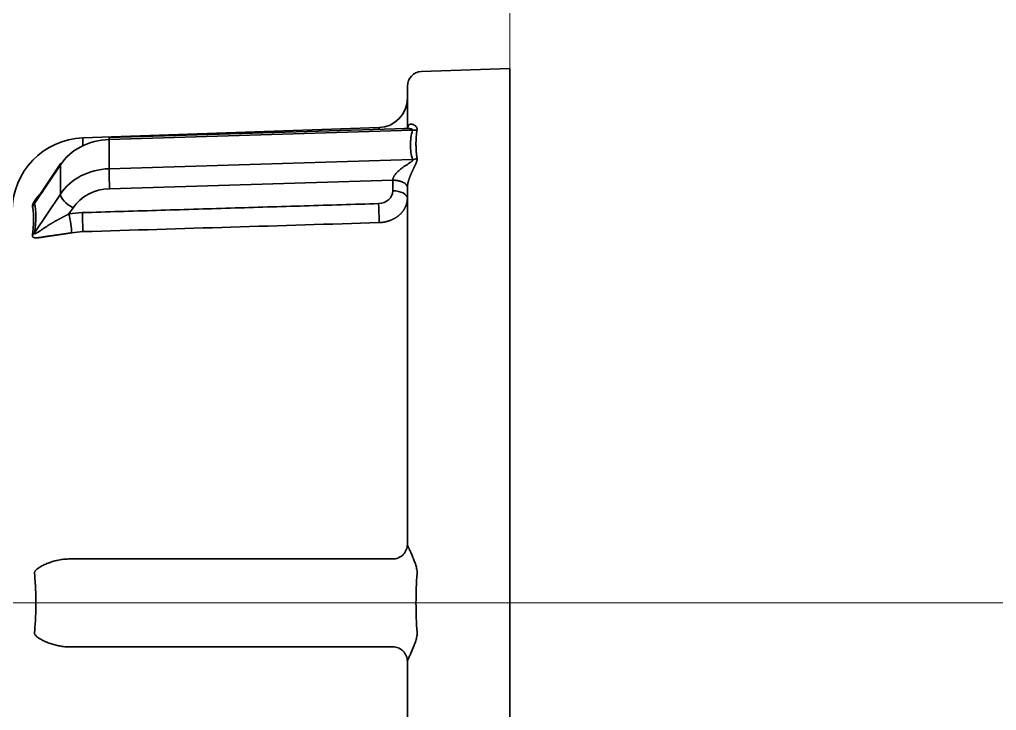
# Model space of a CAD drawing. Extents: x 6327 to 10269, y -393 to 3036.
# Drawn here: x 8163.07 to 8196.45, y 1346.35 to 1369.95 of the extents above; entities that cross this region are included whole.
import ezdxf

# ---------------------------------------------------------------- set-up
doc = ezdxf.new("R2010")
doc.units = 0
doc.header["$LTSCALE"] = 5
doc.layers.get('0').update_dxf_attribs({"linetype": 'CONTINUOUS', "lineweight": 0})
doc.layers.add('1', color=7, linetype='CONTINUOUS', true_color=0xffffff)

msp = doc.modelspace()

# ---------------------------------------------------------------- linework, layer by layer
at = {"color": 4}
for p, q in [((8179.823, 1400.026), (8179.823, 1300.026)), ((8129.823, 1350.026), (8229.823, 1350.026))]:
    msp.add_line(p, q, dxfattribs=at)
at = {"layer": '1', "color": 7, "linetype": 'Continuous', "lineweight": 35}
for p, q in [((8179.823, 1368.276), (8176.805, 1368.171)), ((8179.823, 1331.776), (8179.823, 1368.276)), ((8176.323, 1367.671), (8176.323, 1366.209)), ((8175.358, 1366.257), (8165.236, 1365.904)), ((8176.501, 1366.166), (8166.131, 1365.852)), ((8176.283, 1366.226), (8166.133, 1365.919)), ((8175.358, 1366.257), (8175.358, 1366.198)), ((8165.236, 1365.904), (8165.236, 1365.638)), ((8166.133, 1365.919), (8166.131, 1365.852)), ((8166.131, 1365.852), (8166.131, 1364.852)), ((8164.486, 1365.048), (8163.573, 1363.678)), ((8164.486, 1365.048), (8164.469, 1364.987)), ((8166.131, 1364.852), (8176.501, 1365.166)), ((8163.585, 1363.662), (8164.469, 1364.987)), ((8164.469, 1364.987), (8164.469, 1363.987)), ((8175.823, 1364.462), (8166.148, 1364.169)), ((8175.823, 1364.462), (8175.823, 1364.098)), ((8176.323, 1352.026), (8176.323, 1364.209)), ((8164.469, 1363.987), (8163.585, 1362.661)), ((8164.902, 1363.521), (8164.76, 1363.309)), ((8164.835, 1351.526), (8164.76, 1351.526)), ((8164.835, 1351.526), (8164.902, 1351.526)), ((8164.902, 1351.526), (8166.148, 1351.526)), ((8166.148, 1351.526), (8175.823, 1351.526)), ((8164.76, 1348.526), (8164.835, 1348.526)), ((8164.835, 1348.526), (8164.902, 1348.526)), ((8166.148, 1348.526), (8164.902, 1348.526)), ((8175.823, 1348.526), (8166.148, 1348.526)), ((8176.323, 1335.844), (8176.323, 1348.026))]:
    msp.add_line(p, q, dxfattribs=at)
for centre, radius, start, end in [((8176.823, 1367.671), 0.5, 92, 180), ((8175.323, 1367.257), 1, 272, 0), ((8165.323, 1363.406), 2.5, 92, 180)]:
    msp.add_arc(centre, radius, start, end, dxfattribs=at)
for centre, major_axis, ratio, start_param, end_param in [((8166.201, 1364.121), (-2, 0), 0.866025, -1.53589, -0.523599), ((8166.201, 1363.121), (-2, 0), 0.866025, -1.53589, -0.523599), ((8166.148, 1364.419), (-0.015, 0.5), 0.01745, 0.523335, 2.094131), ((8166.201, 1362.871), (-1.5, 0), 0.866025, -1.53589, -0.523599), ((8175.321, 1364.096), (-0.502, 0), 0.866025, 1.608928, 3.145366), ((8164.902, 1363.771), (-0.416, 0.277), 0.433013, 0.281035, 1.851831), ((8163.152, 1363.878), (0.483, 0.129), 0.931738, -1.000485, -0.759353), ((8160.881, 1359.105), (2.46, 4.919), 0.25, -0.646485, -0.28081), ((8165.323, 1360.774), (-2.98, 0), 0.866025, -1.535585, -1.380756), ((8163.151, 1362.878), (-0.495, 0.073), 0.76974, 2.498206, 2.739037)]:
    msp.add_ellipse(centre, major_axis=major_axis, ratio=ratio, start_param=start_param, end_param=end_param, dxfattribs=at)
for points, knots in [([(8176.323, 1366.209), (8176.323, 1366.211), (8176.323, 1366.215), (8176.323, 1366.221), (8176.323, 1366.226), (8176.324, 1366.232), (8176.324, 1366.238), (8176.325, 1366.243), (8176.326, 1366.249), (8176.326, 1366.254), (8176.327, 1366.26), (8176.328, 1366.265), (8176.329, 1366.27), (8176.331, 1366.275), (8176.332, 1366.28), (8176.333, 1366.285), (8176.335, 1366.29), (8176.337, 1366.294), (8176.339, 1366.299), (8176.34, 1366.303), (8176.342, 1366.307), (8176.345, 1366.311), (8176.347, 1366.315), (8176.349, 1366.319), (8176.352, 1366.323), (8176.354, 1366.327), (8176.357, 1366.33), (8176.36, 1366.334), (8176.363, 1366.337), (8176.366, 1366.34), (8176.369, 1366.343), (8176.372, 1366.346), (8176.375, 1366.349), (8176.379, 1366.352), (8176.382, 1366.354), (8176.386, 1366.357), (8176.389, 1366.359), (8176.393, 1366.361), (8176.397, 1366.363), (8176.401, 1366.365), (8176.406, 1366.366), (8176.41, 1366.368), (8176.414, 1366.369), (8176.419, 1366.37), (8176.423, 1366.371), (8176.428, 1366.372), (8176.433, 1366.373), (8176.437, 1366.373), (8176.442, 1366.374), (8176.447, 1366.374), (8176.453, 1366.374), (8176.458, 1366.374), (8176.461, 1366.374), (8176.463, 1366.373)], [0, 0, 0, 0, 0.013654, 0.027422, 0.041315, 0.055343, 0.069517, 0.083846, 0.098341, 0.113012, 0.127866, 0.142913, 0.158162, 0.173621, 0.189297, 0.205199, 0.221334, 0.237708, 0.254329, 0.271203, 0.288336, 0.305735, 0.323404, 0.34135, 0.359577, 0.378091, 0.396897, 0.415998, 0.435401, 0.455107, 0.475123, 0.495452, 0.516097, 0.537061, 0.55835, 0.579964, 0.601909, 0.624187, 0.6468, 0.669751, 0.693044, 0.716681, 0.740663, 0.764994, 0.789676, 0.814711, 0.8401, 0.865847, 0.891953, 0.918419, 0.945248, 0.972441, 1, 1, 1, 1]), ([(8176.463, 1366.373), (8176.465, 1366.373), (8176.47, 1366.373), (8176.477, 1366.372), (8176.483, 1366.371), (8176.49, 1366.369), (8176.497, 1366.368), (8176.504, 1366.366), (8176.511, 1366.364), (8176.517, 1366.361), (8176.524, 1366.359), (8176.531, 1366.356), (8176.538, 1366.353), (8176.545, 1366.349), (8176.551, 1366.346), (8176.558, 1366.342), (8176.565, 1366.338), (8176.571, 1366.334), (8176.578, 1366.329), (8176.586, 1366.324), (8176.594, 1366.317), (8176.603, 1366.309), (8176.611, 1366.301), (8176.619, 1366.293), (8176.626, 1366.284), (8176.632, 1366.275), (8176.638, 1366.266), (8176.643, 1366.257), (8176.647, 1366.247), (8176.65, 1366.238), (8176.652, 1366.228), (8176.654, 1366.218), (8176.655, 1366.209), (8176.655, 1366.199), (8176.655, 1366.189), (8176.654, 1366.182), (8176.653, 1366.179)], [0, 0, 0, 0, 0.025194, 0.050444, 0.075752, 0.10112, 0.12655, 0.152044, 0.177602, 0.203227, 0.228921, 0.254685, 0.280521, 0.306431, 0.332416, 0.358477, 0.384617, 0.410837, 0.437139, 0.463524, 0.503498, 0.542512, 0.580583, 0.617728, 0.653966, 0.689317, 0.723804, 0.75745, 0.790283, 0.822331, 0.853623, 0.884193, 0.914077, 0.943312, 0.971938, 1, 1, 1, 1]), ([(8176.501, 1366.166), (8176.502, 1366.167), (8176.504, 1366.17), (8176.505, 1366.174), (8176.505, 1366.179), (8176.504, 1366.183), (8176.502, 1366.187), (8176.499, 1366.191), (8176.495, 1366.194), (8176.49, 1366.198), (8176.484, 1366.201), (8176.477, 1366.205), (8176.466, 1366.209), (8176.449, 1366.214), (8176.425, 1366.218), (8176.397, 1366.222), (8176.37, 1366.225), (8176.345, 1366.226), (8176.319, 1366.227), (8176.284, 1366.226), (8176.243, 1366.224), (8176.214, 1366.222), (8176.201, 1366.22)], [0, 0, 0, 0, 0.019467, 0.038875, 0.058495, 0.078591, 0.099408, 0.121167, 0.144061, 0.168257, 0.193896, 0.221096, 0.249957, 0.311815, 0.383683, 0.465873, 0.558591, 0.601487, 0.670996, 0.767119, 0.889855, 1, 1, 1, 1]), ([(8176.365, 1366.34), (8176.36, 1366.306), (8176.343, 1366.261), (8176.304, 1366.23), (8176.289, 1366.222)], [0, 0, 0, 0, 0.610679, 1, 1, 1, 1]), ([(8176.653, 1366.179), (8176.652, 1366.172), (8176.649, 1366.157), (8176.646, 1366.134), (8176.642, 1366.111), (8176.639, 1366.088), (8176.636, 1366.065), (8176.634, 1366.041), (8176.631, 1366.017), (8176.629, 1365.992), (8176.627, 1365.968), (8176.625, 1365.942), (8176.623, 1365.917), (8176.622, 1365.891), (8176.62, 1365.865), (8176.619, 1365.839), (8176.618, 1365.812), (8176.618, 1365.785), (8176.617, 1365.757), (8176.617, 1365.73), (8176.617, 1365.695), (8176.617, 1365.653), (8176.618, 1365.605), (8176.619, 1365.558), (8176.621, 1365.511), (8176.624, 1365.465), (8176.627, 1365.42), (8176.631, 1365.376), (8176.636, 1365.332), (8176.641, 1365.289), (8176.647, 1365.246), (8176.651, 1365.218), (8176.653, 1365.204)], [0, 0, 0, 0, 0.023767, 0.047813, 0.072139, 0.096746, 0.121634, 0.146804, 0.172257, 0.197993, 0.224014, 0.25032, 0.276911, 0.303788, 0.330952, 0.358404, 0.386144, 0.414172, 0.44249, 0.471098, 0.499996, 0.549727, 0.598592, 0.646596, 0.693742, 0.740031, 0.785469, 0.830058, 0.873802, 0.916704, 0.958769, 1, 1, 1, 1]), ([(8175.823, 1364.462), (8175.823, 1364.466), (8175.824, 1364.475), (8175.826, 1364.488), (8175.828, 1364.501), (8175.832, 1364.515), (8175.837, 1364.529), (8175.842, 1364.543), (8175.848, 1364.558), (8175.855, 1364.572), (8175.863, 1364.587), (8175.872, 1364.602), (8175.882, 1364.618), (8175.892, 1364.633), (8175.903, 1364.649), (8175.923, 1364.675), (8175.955, 1364.712), (8176.003, 1364.76), (8176.058, 1364.811), (8176.116, 1364.858), (8176.178, 1364.904), (8176.234, 1364.943), (8176.284, 1364.977), (8176.319, 1365), (8176.345, 1365.017), (8176.37, 1365.033), (8176.397, 1365.05), (8176.426, 1365.069), (8176.449, 1365.086), (8176.465, 1365.098), (8176.473, 1365.106), (8176.477, 1365.11), (8176.481, 1365.113), (8176.484, 1365.116), (8176.488, 1365.12), (8176.49, 1365.123), (8176.493, 1365.126), (8176.495, 1365.129), (8176.498, 1365.132), (8176.499, 1365.135), (8176.501, 1365.138), (8176.502, 1365.141), (8176.503, 1365.144), (8176.504, 1365.147), (8176.505, 1365.149), (8176.505, 1365.152), (8176.505, 1365.154), (8176.505, 1365.157), (8176.504, 1365.159), (8176.503, 1365.161), (8176.502, 1365.164), (8176.501, 1365.165), (8176.501, 1365.166)], [0, 0, 0, 0, 0.013508, 0.027194, 0.0411, 0.055267, 0.069734, 0.084537, 0.099711, 0.115286, 0.131293, 0.147757, 0.164703, 0.182154, 0.200131, 0.218653, 0.273154, 0.334865, 0.404004, 0.480725, 0.541811, 0.620938, 0.673242, 0.714195, 0.743796, 0.762045, 0.801571, 0.83659, 0.86719, 0.893501, 0.899742, 0.9058, 0.911681, 0.917391, 0.922934, 0.928316, 0.933545, 0.938627, 0.94357, 0.948382, 0.953073, 0.957654, 0.962133, 0.966523, 0.970836, 0.975085, 0.979282, 0.983443, 0.98758, 0.991709, 0.995844, 1, 1, 1, 1]), ([(8176.653, 1365.204), (8176.654, 1365.202), (8176.654, 1365.199), (8176.655, 1365.193), (8176.655, 1365.187), (8176.655, 1365.181), (8176.655, 1365.175), (8176.655, 1365.168), (8176.655, 1365.162), (8176.654, 1365.155), (8176.653, 1365.149), (8176.652, 1365.142), (8176.651, 1365.135), (8176.649, 1365.128), (8176.648, 1365.12), (8176.646, 1365.113), (8176.644, 1365.105), (8176.641, 1365.098), (8176.639, 1365.09), (8176.636, 1365.082), (8176.633, 1365.074), (8176.63, 1365.065), (8176.627, 1365.057), (8176.624, 1365.048), (8176.62, 1365.039), (8176.616, 1365.03), (8176.612, 1365.021), (8176.608, 1365.012), (8176.604, 1365.002), (8176.599, 1364.992), (8176.594, 1364.982), (8176.589, 1364.972), (8176.582, 1364.957), (8176.573, 1364.938), (8176.561, 1364.914), (8176.549, 1364.889), (8176.537, 1364.864), (8176.524, 1364.839), (8176.512, 1364.814), (8176.5, 1364.788), (8176.487, 1364.762), (8176.475, 1364.736), (8176.467, 1364.718), (8176.463, 1364.709)], [0, 0, 0, 0, 0.014414, 0.028974, 0.043684, 0.058551, 0.073581, 0.088779, 0.104152, 0.119704, 0.13544, 0.151365, 0.167484, 0.183801, 0.200322, 0.217049, 0.233988, 0.251142, 0.268514, 0.286109, 0.303929, 0.321979, 0.34026, 0.358778, 0.377533, 0.39653, 0.41577, 0.435257, 0.454992, 0.474978, 0.495218, 0.515714, 0.536467, 0.583885, 0.63104, 0.677944, 0.724604, 0.77103, 0.817232, 0.86322, 0.909004, 0.954594, 1, 1, 1, 1]), ([(8176.463, 1364.709), (8176.461, 1364.703), (8176.456, 1364.693), (8176.45, 1364.678), (8176.443, 1364.663), (8176.437, 1364.648), (8176.431, 1364.633), (8176.425, 1364.618), (8176.419, 1364.603), (8176.413, 1364.589), (8176.408, 1364.574), (8176.402, 1364.56), (8176.397, 1364.546), (8176.392, 1364.531), (8176.387, 1364.518), (8176.383, 1364.504), (8176.378, 1364.49), (8176.374, 1364.477), (8176.37, 1364.464), (8176.366, 1364.45), (8176.362, 1364.437), (8176.358, 1364.425), (8176.355, 1364.412), (8176.351, 1364.4), (8176.348, 1364.387), (8176.345, 1364.375), (8176.343, 1364.363), (8176.34, 1364.352), (8176.338, 1364.34), (8176.336, 1364.329), (8176.334, 1364.318), (8176.332, 1364.307), (8176.33, 1364.296), (8176.328, 1364.285), (8176.327, 1364.275), (8176.326, 1364.265), (8176.325, 1364.255), (8176.324, 1364.245), (8176.324, 1364.236), (8176.323, 1364.227), (8176.323, 1364.217), (8176.323, 1364.212), (8176.323, 1364.209)], [0, 0, 0, 0, 0.035073, 0.069552, 0.103441, 0.136743, 0.169461, 0.201601, 0.233165, 0.264159, 0.294588, 0.324455, 0.353767, 0.382529, 0.410747, 0.438426, 0.465574, 0.492197, 0.518301, 0.543896, 0.568988, 0.593586, 0.6177, 0.641338, 0.66451, 0.687227, 0.7095, 0.731341, 0.752762, 0.773776, 0.794397, 0.81464, 0.834519, 0.854051, 0.873253, 0.892142, 0.910736, 0.929056, 0.947121, 0.964952, 0.982571, 1, 1, 1, 1]), ([(8176.176, 1364.388), (8176.174, 1364.389), (8176.168, 1364.392), (8176.16, 1364.396), (8176.151, 1364.4), (8176.143, 1364.403), (8176.134, 1364.407), (8176.126, 1364.41), (8176.117, 1364.413), (8176.109, 1364.416), (8176.1, 1364.419), (8176.092, 1364.422), (8176.083, 1364.425), (8176.075, 1364.427), (8176.067, 1364.429), (8176.058, 1364.432), (8176.05, 1364.434), (8176.042, 1364.436), (8176.034, 1364.438), (8176.026, 1364.44), (8176.018, 1364.441), (8176.011, 1364.443), (8176.003, 1364.444), (8175.996, 1364.446), (8175.988, 1364.447), (8175.981, 1364.448), (8175.974, 1364.45), (8175.967, 1364.451), (8175.96, 1364.452), (8175.953, 1364.453), (8175.947, 1364.453), (8175.941, 1364.454), (8175.934, 1364.455), (8175.928, 1364.456), (8175.922, 1364.456), (8175.917, 1364.457), (8175.911, 1364.457), (8175.906, 1364.458), (8175.9, 1364.458), (8175.895, 1364.459), (8175.89, 1364.459), (8175.886, 1364.459), (8175.881, 1364.46), (8175.877, 1364.46), (8175.872, 1364.46), (8175.868, 1364.46), (8175.864, 1364.461), (8175.861, 1364.461), (8175.857, 1364.461), (8175.854, 1364.461), (8175.85, 1364.461), (8175.847, 1364.461), (8175.845, 1364.461), (8175.842, 1364.461), (8175.839, 1364.461), (8175.837, 1364.462), (8175.835, 1364.462), (8175.833, 1364.462), (8175.831, 1364.462), (8175.83, 1364.462), (8175.828, 1364.462), (8175.827, 1364.462), (8175.826, 1364.462), (8175.825, 1364.462), (8175.824, 1364.462), (8175.824, 1364.462), (8175.823, 1364.462), (8175.823, 1364.462), (8175.823, 1364.462)], [0, 0, 0, 0, 0.02978, 0.05911, 0.087989, 0.116419, 0.144399, 0.171928, 0.199008, 0.225637, 0.251816, 0.277545, 0.302824, 0.327653, 0.352032, 0.375961, 0.399439, 0.422468, 0.445046, 0.467175, 0.488853, 0.510081, 0.530859, 0.551187, 0.571065, 0.590493, 0.60947, 0.627998, 0.646075, 0.663703, 0.68088, 0.697607, 0.713884, 0.729711, 0.745088, 0.760015, 0.774491, 0.788518, 0.802094, 0.81522, 0.827897, 0.840123, 0.851899, 0.863225, 0.8741, 0.884526, 0.894502, 0.904027, 0.913102, 0.921728, 0.929903, 0.937628, 0.944903, 0.951728, 0.958102, 0.964027, 0.969502, 0.974526, 0.979101, 0.983225, 0.986899, 0.990124, 0.992898, 0.995222, 0.997097, 0.998521, 0.999497, 1, 1, 1, 1]), ([(8176.323, 1364.209), (8176.323, 1364.209), (8176.323, 1364.209), (8176.323, 1364.21), (8176.323, 1364.212), (8176.323, 1364.213), (8176.323, 1364.215), (8176.323, 1364.218), (8176.322, 1364.22), (8176.322, 1364.223), (8176.322, 1364.227), (8176.321, 1364.23), (8176.321, 1364.234), (8176.32, 1364.239), (8176.319, 1364.243), (8176.317, 1364.248), (8176.315, 1364.253), (8176.313, 1364.259), (8176.311, 1364.265), (8176.308, 1364.271), (8176.305, 1364.278), (8176.301, 1364.284), (8176.296, 1364.291), (8176.291, 1364.299), (8176.285, 1364.306), (8176.279, 1364.314), (8176.271, 1364.322), (8176.263, 1364.33), (8176.254, 1364.338), (8176.244, 1364.346), (8176.232, 1364.355), (8176.22, 1364.363), (8176.207, 1364.371), (8176.192, 1364.38), (8176.182, 1364.385), (8176.176, 1364.388)], [0, 0, 0, 0, 0.002611, 0.00694, 0.012997, 0.020783, 0.0303, 0.041547, 0.054527, 0.069238, 0.085681, 0.103857, 0.123764, 0.145404, 0.168776, 0.19388, 0.220716, 0.249285, 0.279587, 0.31162, 0.345386, 0.380884, 0.418115, 0.457078, 0.497773, 0.540201, 0.58436, 0.630253, 0.677877, 0.727234, 0.778323, 0.831144, 0.885697, 0.941982, 1, 1, 1, 1]), ([(8163.903, 1364.117), (8163.889, 1364.101), (8163.862, 1364.07), (8163.824, 1364.025), (8163.791, 1363.984), (8163.763, 1363.949), (8163.739, 1363.918), (8163.719, 1363.892), (8163.7, 1363.866), (8163.683, 1363.842), (8163.666, 1363.819), (8163.651, 1363.797), (8163.64, 1363.78), (8163.633, 1363.769), (8163.629, 1363.763), (8163.626, 1363.757), (8163.622, 1363.751), (8163.618, 1363.745), (8163.615, 1363.74), (8163.612, 1363.734), (8163.609, 1363.729), (8163.606, 1363.724), (8163.604, 1363.72), (8163.601, 1363.715), (8163.599, 1363.711), (8163.597, 1363.706), (8163.595, 1363.702), (8163.593, 1363.698), (8163.591, 1363.695), (8163.59, 1363.691), (8163.588, 1363.688), (8163.587, 1363.685), (8163.586, 1363.682), (8163.585, 1363.679), (8163.584, 1363.677), (8163.584, 1363.674), (8163.583, 1363.672), (8163.583, 1363.67), (8163.583, 1363.668), (8163.583, 1363.666), (8163.583, 1363.665), (8163.584, 1363.664), (8163.584, 1363.662), (8163.585, 1363.662), (8163.585, 1363.662)], [0, 0, 0, 0, 0.106515, 0.20752, 0.296917, 0.374724, 0.433794, 0.490021, 0.543423, 0.594018, 0.64183, 0.686886, 0.729216, 0.742081, 0.754581, 0.766721, 0.778504, 0.789937, 0.801025, 0.811774, 0.82219, 0.832281, 0.842055, 0.85152, 0.860687, 0.869566, 0.87817, 0.88651, 0.894602, 0.90246, 0.910103, 0.917548, 0.924815, 0.931926, 0.938905, 0.945774, 0.952561, 0.959291, 0.965991, 0.972688, 0.979411, 0.986187, 0.993041, 1, 1, 1, 1]), ([(8163.525, 1363.636), (8163.525, 1363.638), (8163.527, 1363.641), (8163.529, 1363.647), (8163.531, 1363.653), (8163.534, 1363.659), (8163.537, 1363.665), (8163.54, 1363.671), (8163.543, 1363.678), (8163.547, 1363.685), (8163.551, 1363.692), (8163.555, 1363.699), (8163.559, 1363.707), (8163.563, 1363.715), (8163.568, 1363.723), (8163.573, 1363.731), (8163.578, 1363.74), (8163.583, 1363.748), (8163.589, 1363.757), (8163.595, 1363.766), (8163.601, 1363.776), (8163.607, 1363.785), (8163.614, 1363.795), (8163.628, 1363.815), (8163.649, 1363.845), (8163.681, 1363.886), (8163.714, 1363.927), (8163.737, 1363.953), (8163.748, 1363.966)], [0, 0, 0, 0, 0.018261, 0.03694, 0.056055, 0.075619, 0.095648, 0.116155, 0.137152, 0.158651, 0.180663, 0.203197, 0.226264, 0.249872, 0.274029, 0.298743, 0.324021, 0.34987, 0.376297, 0.403306, 0.430905, 0.459097, 0.487888, 0.517283, 0.636143, 0.758225, 0.88379, 1, 1, 1, 1]), ([(8176.323, 1363.848), (8176.323, 1363.839), (8176.323, 1363.822), (8176.321, 1363.797), (8176.319, 1363.772), (8176.316, 1363.747), (8176.312, 1363.722), (8176.307, 1363.698), (8176.301, 1363.674), (8176.295, 1363.651), (8176.288, 1363.628), (8176.28, 1363.605), (8176.271, 1363.582), (8176.262, 1363.56), (8176.252, 1363.538), (8176.241, 1363.517), (8176.23, 1363.496), (8176.219, 1363.476), (8176.206, 1363.456), (8176.193, 1363.436), (8176.18, 1363.417), (8176.166, 1363.399), (8176.152, 1363.38), (8176.137, 1363.363), (8176.122, 1363.346), (8176.107, 1363.329), (8176.091, 1363.312), (8176.074, 1363.297), (8176.058, 1363.281), (8176.041, 1363.266), (8176.024, 1363.252), (8176.007, 1363.238), (8175.989, 1363.225), (8175.971, 1363.212), (8175.953, 1363.199), (8175.935, 1363.187), (8175.917, 1363.176), (8175.898, 1363.165), (8175.88, 1363.154), (8175.861, 1363.144), (8175.842, 1363.134), (8175.824, 1363.125), (8175.805, 1363.116), (8175.786, 1363.107), (8175.767, 1363.099), (8175.748, 1363.092), (8175.729, 1363.084), (8175.711, 1363.077), (8175.692, 1363.071), (8175.673, 1363.065), (8175.655, 1363.059), (8175.636, 1363.054), (8175.618, 1363.049), (8175.599, 1363.044), (8175.581, 1363.04), (8175.563, 1363.036), (8175.545, 1363.033), (8175.527, 1363.029), (8175.509, 1363.026), (8175.492, 1363.024), (8175.474, 1363.021), (8175.457, 1363.019), (8175.44, 1363.017), (8175.423, 1363.016), (8175.407, 1363.014), (8175.39, 1363.013), (8175.374, 1363.013), (8175.363, 1363.012), (8175.358, 1363.012)], [0, 0, 0, 0, 0.019871, 0.039597, 0.059177, 0.078612, 0.097901, 0.117045, 0.136044, 0.154897, 0.173605, 0.192167, 0.210585, 0.228856, 0.246983, 0.264964, 0.2828, 0.30049, 0.318036, 0.335436, 0.35269, 0.3698, 0.386764, 0.403583, 0.420257, 0.436785, 0.453169, 0.469407, 0.4855, 0.501447, 0.51725, 0.532907, 0.54842, 0.563787, 0.579009, 0.594086, 0.609018, 0.623804, 0.638446, 0.652943, 0.667294, 0.681501, 0.695562, 0.709479, 0.72325, 0.736876, 0.750358, 0.763694, 0.776886, 0.789932, 0.802834, 0.815591, 0.828202, 0.840669, 0.852991, 0.865168, 0.8772, 0.889088, 0.90083, 0.912428, 0.923881, 0.93519, 0.946353, 0.957372, 0.968246, 0.978975, 0.98956, 1, 1, 1, 1]), ([(8163.514, 1363.569), (8163.513, 1363.57), (8163.513, 1363.572), (8163.513, 1363.575), (8163.512, 1363.579), (8163.512, 1363.583), (8163.513, 1363.586), (8163.513, 1363.591), (8163.513, 1363.595), (8163.514, 1363.599), (8163.515, 1363.604), (8163.516, 1363.609), (8163.517, 1363.614), (8163.519, 1363.619), (8163.521, 1363.625), (8163.522, 1363.63), (8163.524, 1363.634), (8163.525, 1363.636)], [0, 0, 0, 0, 0.064702, 0.129405, 0.194175, 0.259079, 0.324181, 0.389548, 0.455244, 0.521332, 0.587875, 0.654933, 0.722568, 0.790836, 0.859794, 0.929498, 1, 1, 1, 1]), ([(8163.525, 1362.681), (8163.525, 1362.688), (8163.527, 1362.703), (8163.529, 1362.725), (8163.532, 1362.746), (8163.534, 1362.768), (8163.536, 1362.789), (8163.538, 1362.81), (8163.539, 1362.831), (8163.541, 1362.851), (8163.543, 1362.872), (8163.544, 1362.892), (8163.545, 1362.913), (8163.547, 1362.933), (8163.548, 1362.953), (8163.549, 1362.972), (8163.55, 1362.992), (8163.551, 1363.011), (8163.551, 1363.031), (8163.552, 1363.05), (8163.552, 1363.069), (8163.553, 1363.087), (8163.553, 1363.106), (8163.553, 1363.124), (8163.553, 1363.142), (8163.553, 1363.161), (8163.553, 1363.178), (8163.553, 1363.196), (8163.552, 1363.214), (8163.552, 1363.231), (8163.551, 1363.248), (8163.551, 1363.265), (8163.55, 1363.282), (8163.549, 1363.299), (8163.548, 1363.315), (8163.547, 1363.332), (8163.545, 1363.348), (8163.544, 1363.364), (8163.543, 1363.379), (8163.541, 1363.395), (8163.539, 1363.411), (8163.538, 1363.426), (8163.536, 1363.441), (8163.534, 1363.456), (8163.532, 1363.47), (8163.529, 1363.485), (8163.527, 1363.499), (8163.525, 1363.509), (8163.525, 1363.513)], [0, 0, 0, 0, 0.021779, 0.043552, 0.06532, 0.087084, 0.108843, 0.130598, 0.152348, 0.174095, 0.195839, 0.217578, 0.239315, 0.261049, 0.28278, 0.304509, 0.326236, 0.347961, 0.369684, 0.391405, 0.413126, 0.434845, 0.456564, 0.478282, 0.5, 0.521718, 0.543437, 0.565155, 0.586875, 0.608595, 0.630317, 0.65204, 0.673765, 0.695491, 0.71722, 0.738951, 0.760685, 0.782422, 0.804162, 0.825905, 0.847652, 0.869403, 0.891157, 0.912916, 0.93468, 0.956448, 0.978221, 1, 1, 1, 1]), ([(8175.358, 1363.012), (8175.358, 1363.048), (8175.357, 1363.093), (8175.355, 1363.195), (8175.354, 1363.252), (8175.35, 1363.371), (8175.349, 1363.432), (8175.345, 1363.551), (8175.342, 1363.609), (8175.34, 1363.662)], [0, 0, 0, 0, 0.25, 0.25, 0.5, 0.5, 0.75, 0.75, 1, 1, 1, 1]), ([(8163.585, 1362.661), (8163.584, 1362.659), (8163.584, 1362.655), (8163.583, 1362.65), (8163.583, 1362.646), (8163.584, 1362.642), (8163.585, 1362.639), (8163.588, 1362.636), (8163.59, 1362.635), (8163.594, 1362.634), (8163.598, 1362.634), (8163.603, 1362.634), (8163.608, 1362.636), (8163.615, 1362.638), (8163.622, 1362.641), (8163.629, 1362.644), (8163.642, 1362.651), (8163.663, 1362.663), (8163.692, 1362.68), (8163.725, 1362.7), (8163.756, 1362.721), (8163.786, 1362.74), (8163.813, 1362.758), (8163.841, 1362.777), (8163.873, 1362.798), (8163.907, 1362.821), (8163.944, 1362.846), (8163.983, 1362.872), (8164.022, 1362.897), (8164.058, 1362.919), (8164.089, 1362.939), (8164.115, 1362.955), (8164.141, 1362.97), (8164.167, 1362.986), (8164.193, 1363.001), (8164.218, 1363.016), (8164.243, 1363.031), (8164.269, 1363.045), (8164.293, 1363.059), (8164.318, 1363.073), (8164.342, 1363.087), (8164.366, 1363.1), (8164.39, 1363.114), (8164.414, 1363.126), (8164.437, 1363.139), (8164.46, 1363.152), (8164.482, 1363.164), (8164.504, 1363.176), (8164.526, 1363.187), (8164.548, 1363.199), (8164.569, 1363.21), (8164.59, 1363.221), (8164.61, 1363.232), (8164.63, 1363.242), (8164.65, 1363.252), (8164.669, 1363.262), (8164.688, 1363.272), (8164.707, 1363.282), (8164.725, 1363.291), (8164.743, 1363.3), (8164.754, 1363.306), (8164.76, 1363.309)], [0, 0, 0, 0, 0.004946, 0.009778, 0.014578, 0.019429, 0.024413, 0.029605, 0.035071, 0.040869, 0.047046, 0.053642, 0.06069, 0.068216, 0.076242, 0.084787, 0.093864, 0.120201, 0.149431, 0.181602, 0.216752, 0.239945, 0.264738, 0.291135, 0.319139, 0.348753, 0.38257, 0.416235, 0.449748, 0.48311, 0.504811, 0.526175, 0.547202, 0.567893, 0.588247, 0.608265, 0.627946, 0.647292, 0.666302, 0.684976, 0.703314, 0.721318, 0.738986, 0.756319, 0.773317, 0.789981, 0.80631, 0.822306, 0.837967, 0.853295, 0.86829, 0.882953, 0.897282, 0.91128, 0.924945, 0.93828, 0.951283, 0.963957, 0.9763, 0.988314, 1, 1, 1, 1]), ([(8165.218, 1363.354), (8165.22, 1363.301), (8165.222, 1363.244), (8165.226, 1363.124), (8165.228, 1363.063), (8165.231, 1362.945), (8165.233, 1362.888), (8165.235, 1362.786), (8165.235, 1362.741), (8165.236, 1362.704)], [0, 0, 0, 0, 0.25, 0.25, 0.5, 0.5, 0.75, 0.75, 1, 1, 1, 1]), ([(8163.525, 1362.528), (8163.524, 1362.529), (8163.522, 1362.531), (8163.52, 1362.535), (8163.519, 1362.538), (8163.517, 1362.542), (8163.516, 1362.546), (8163.515, 1362.551), (8163.514, 1362.555), (8163.513, 1362.56), (8163.513, 1362.565), (8163.512, 1362.569), (8163.512, 1362.575), (8163.513, 1362.58), (8163.513, 1362.585), (8163.513, 1362.589), (8163.514, 1362.591)], [0, 0, 0, 0, 0.07549, 0.15007, 0.223806, 0.296765, 0.369019, 0.440639, 0.511699, 0.582276, 0.652447, 0.72229, 0.791886, 0.861315, 0.93066, 1, 1, 1, 1]), ([(8164.854, 1362.666), (8164.848, 1362.666), (8164.837, 1362.664), (8164.82, 1362.661), (8164.803, 1362.658), (8164.786, 1362.655), (8164.768, 1362.652), (8164.751, 1362.65), (8164.734, 1362.647), (8164.717, 1362.644), (8164.7, 1362.641), (8164.683, 1362.639), (8164.666, 1362.636), (8164.648, 1362.633), (8164.631, 1362.631), (8164.614, 1362.628), (8164.597, 1362.626), (8164.58, 1362.623), (8164.562, 1362.621), (8164.545, 1362.618), (8164.528, 1362.616), (8164.511, 1362.613), (8164.494, 1362.61), (8164.477, 1362.608), (8164.46, 1362.606), (8164.442, 1362.603), (8164.425, 1362.601), (8164.408, 1362.598), (8164.391, 1362.596), (8164.374, 1362.593), (8164.357, 1362.591), (8164.34, 1362.588), (8164.323, 1362.586), (8164.306, 1362.584), (8164.289, 1362.581), (8164.272, 1362.579), (8164.255, 1362.576), (8164.238, 1362.574), (8164.221, 1362.572), (8164.204, 1362.569), (8164.188, 1362.567), (8164.171, 1362.564), (8164.154, 1362.562), (8164.137, 1362.56), (8164.121, 1362.557), (8164.104, 1362.555), (8164.087, 1362.552), (8164.058, 1362.548), (8164.016, 1362.542), (8163.965, 1362.534), (8163.916, 1362.526), (8163.871, 1362.519), (8163.828, 1362.513), (8163.789, 1362.507), (8163.751, 1362.502), (8163.715, 1362.498), (8163.681, 1362.495), (8163.649, 1362.494), (8163.626, 1362.494), (8163.608, 1362.496), (8163.597, 1362.497), (8163.586, 1362.498), (8163.576, 1362.5), (8163.567, 1362.502), (8163.559, 1362.504), (8163.551, 1362.507), (8163.544, 1362.51), (8163.538, 1362.514), (8163.533, 1362.518), (8163.528, 1362.522), (8163.526, 1362.526), (8163.525, 1362.528)], [0, 0, 0, 0, 0.009756, 0.019532, 0.029328, 0.039147, 0.048989, 0.058856, 0.06875, 0.078671, 0.088622, 0.098602, 0.108615, 0.11866, 0.128739, 0.138854, 0.149006, 0.159195, 0.169423, 0.179692, 0.190001, 0.200354, 0.21075, 0.221191, 0.231677, 0.242211, 0.252792, 0.263423, 0.274103, 0.284835, 0.295619, 0.306455, 0.317346, 0.328291, 0.339292, 0.350349, 0.361464, 0.372637, 0.38387, 0.395162, 0.406515, 0.41793, 0.429406, 0.440946, 0.45255, 0.464217, 0.47595, 0.487749, 0.527395, 0.565718, 0.602737, 0.638474, 0.672952, 0.7062, 0.738248, 0.771619, 0.804048, 0.835596, 0.86633, 0.880137, 0.893424, 0.906197, 0.918466, 0.930241, 0.941534, 0.952356, 0.962723, 0.972651, 0.982159, 0.991267, 1, 1, 1, 1]), ([(8176.176, 1351.673), (8176.2, 1351.696), (8176.22, 1351.721), (8176.257, 1351.776), (8176.272, 1351.805), (8176.297, 1351.865), (8176.307, 1351.896), (8176.32, 1351.961), (8176.323, 1351.993), (8176.323, 1352.026)], [0, 0, 0, 0, 0.25, 0.25, 0.5, 0.5, 0.75, 0.75, 1, 1, 1, 1]), ([(8176.323, 1352.026), (8176.323, 1352.025), (8176.323, 1352.022), (8176.325, 1352.015), (8176.327, 1352.011), (8176.33, 1352.001), (8176.333, 1351.996), (8176.338, 1351.983), (8176.34, 1351.976), (8176.35, 1351.955), (8176.356, 1351.938), (8176.368, 1351.912), (8176.372, 1351.903), (8176.38, 1351.885), (8176.384, 1351.875), (8176.396, 1351.846), (8176.405, 1351.826), (8176.423, 1351.785), (8176.432, 1351.764), (8176.461, 1351.699), (8176.48, 1351.653), (8176.519, 1351.561), (8176.538, 1351.514), (8176.575, 1351.418), (8176.593, 1351.369), (8176.617, 1351.293), (8176.624, 1351.268), (8176.637, 1351.216), (8176.643, 1351.189), (8176.651, 1351.136), (8176.654, 1351.109), (8176.656, 1351.055), (8176.656, 1351.028), (8176.653, 1351.001)], [0, 0, 0, 0, 0.03125, 0.03125, 0.0625, 0.0625, 0.09375, 0.09375, 0.125, 0.125, 0.1875, 0.1875, 0.21875, 0.21875, 0.25, 0.25, 0.3125, 0.3125, 0.375, 0.375, 0.5, 0.5, 0.625, 0.625, 0.75, 0.75, 0.8125, 0.8125, 0.875, 0.875, 0.9375, 0.9375, 1, 1, 1, 1]), ([(8164.76, 1351.526), (8164.698, 1351.526), (8164.637, 1351.522), (8164.519, 1351.509), (8164.461, 1351.5), (8164.376, 1351.483), (8164.349, 1351.477), (8164.294, 1351.463), (8164.266, 1351.456), (8164.186, 1351.433), (8164.134, 1351.417), (8164.033, 1351.38), (8163.983, 1351.36), (8163.888, 1351.318), (8163.841, 1351.295), (8163.774, 1351.256), (8163.752, 1351.243), (8163.709, 1351.214), (8163.688, 1351.199), (8163.657, 1351.173), (8163.647, 1351.164), (8163.628, 1351.144), (8163.619, 1351.133), (8163.606, 1351.115), (8163.602, 1351.109), (8163.594, 1351.095), (8163.591, 1351.087), (8163.587, 1351.075), (8163.586, 1351.07), (8163.584, 1351.062), (8163.583, 1351.057), (8163.583, 1351.048), (8163.583, 1351.044), (8163.583, 1351.035), (8163.584, 1351.03), (8163.585, 1351.026)], [0, 0, 0, 0, 0.125, 0.125, 0.25, 0.25, 0.3125, 0.3125, 0.375, 0.375, 0.5, 0.5, 0.625, 0.625, 0.75, 0.75, 0.8125, 0.8125, 0.875, 0.875, 0.90625, 0.90625, 0.9375, 0.9375, 0.953125, 0.953125, 0.96875, 0.96875, 0.976563, 0.976563, 0.984375, 0.984375, 0.992188, 0.992188, 1, 1, 1, 1]), ([(8175.823, 1351.526), (8175.856, 1351.526), (8175.888, 1351.529), (8175.953, 1351.542), (8175.984, 1351.552), (8176.044, 1351.577), (8176.073, 1351.592), (8176.128, 1351.629), (8176.153, 1351.649), (8176.176, 1351.673)], [0, 0, 0, 0, 0.25, 0.25, 0.5, 0.5, 0.75, 0.75, 1, 1, 1, 1]), ([(8163.585, 1351.026), (8163.593, 1350.943), (8163.6, 1350.86), (8163.608, 1350.735), (8163.611, 1350.693), (8163.616, 1350.609), (8163.618, 1350.567), (8163.627, 1350.358), (8163.631, 1350.191), (8163.631, 1349.858), (8163.627, 1349.691), (8163.612, 1349.358), (8163.601, 1349.192), (8163.585, 1349.026)], [0, 0, 0, 0, 0.125, 0.125, 0.1875, 0.1875, 0.25, 0.25, 0.5, 0.5, 0.75, 0.75, 1, 1, 1, 1]), ([(8176.653, 1351.001), (8176.646, 1350.92), (8176.641, 1350.839), (8176.632, 1350.676), (8176.628, 1350.595), (8176.62, 1350.351), (8176.617, 1350.189), (8176.617, 1349.863), (8176.62, 1349.701), (8176.628, 1349.457), (8176.632, 1349.376), (8176.641, 1349.214), (8176.646, 1349.132), (8176.653, 1349.051)], [0, 0, 0, 0, 0.125, 0.125, 0.25, 0.25, 0.5, 0.5, 0.75, 0.75, 0.875, 0.875, 1, 1, 1, 1]), ([(8163.585, 1349.026), (8163.584, 1349.022), (8163.583, 1349.017), (8163.583, 1349.008), (8163.583, 1349.004), (8163.584, 1348.995), (8163.584, 1348.99), (8163.586, 1348.981), (8163.587, 1348.977), (8163.591, 1348.965), (8163.594, 1348.957), (8163.602, 1348.943), (8163.606, 1348.936), (8163.619, 1348.918), (8163.629, 1348.907), (8163.648, 1348.888), (8163.658, 1348.879), (8163.688, 1348.853), (8163.709, 1348.838), (8163.752, 1348.809), (8163.774, 1348.796), (8163.842, 1348.758), (8163.888, 1348.735), (8163.984, 1348.692), (8164.033, 1348.672), (8164.109, 1348.645), (8164.135, 1348.636), (8164.187, 1348.619), (8164.213, 1348.611), (8164.293, 1348.588), (8164.348, 1348.575), (8164.461, 1348.552), (8164.518, 1348.543), (8164.637, 1348.53), (8164.698, 1348.526), (8164.76, 1348.526)], [0, 0, 0, 0, 0.007812, 0.007812, 0.015625, 0.015625, 0.023437, 0.023437, 0.03125, 0.03125, 0.046875, 0.046875, 0.0625, 0.0625, 0.09375, 0.09375, 0.125, 0.125, 0.1875, 0.1875, 0.25, 0.25, 0.375, 0.375, 0.5, 0.5, 0.5625, 0.5625, 0.625, 0.625, 0.75, 0.75, 0.875, 0.875, 1, 1, 1, 1]), ([(8176.653, 1349.051), (8176.656, 1349.024), (8176.656, 1348.997), (8176.654, 1348.943), (8176.651, 1348.916), (8176.643, 1348.863), (8176.637, 1348.837), (8176.624, 1348.785), (8176.617, 1348.76), (8176.601, 1348.709), (8176.593, 1348.684), (8176.575, 1348.635), (8176.566, 1348.61), (8176.538, 1348.538), (8176.519, 1348.491), (8176.48, 1348.399), (8176.461, 1348.353), (8176.432, 1348.288), (8176.423, 1348.267), (8176.405, 1348.226), (8176.396, 1348.206), (8176.379, 1348.167), (8176.371, 1348.149), (8176.356, 1348.114), (8176.35, 1348.098), (8176.341, 1348.076), (8176.338, 1348.069), (8176.333, 1348.057), (8176.331, 1348.051), (8176.327, 1348.041), (8176.325, 1348.037), (8176.323, 1348.03), (8176.323, 1348.028), (8176.323, 1348.026)], [0, 0, 0, 0, 0.0625, 0.0625, 0.125, 0.125, 0.1875, 0.1875, 0.25, 0.25, 0.3125, 0.3125, 0.375, 0.375, 0.5, 0.5, 0.625, 0.625, 0.6875, 0.6875, 0.75, 0.75, 0.8125, 0.8125, 0.875, 0.875, 0.90625, 0.90625, 0.9375, 0.9375, 0.96875, 0.96875, 1, 1, 1, 1]), ([(8176.176, 1348.38), (8176.153, 1348.403), (8176.128, 1348.424), (8176.073, 1348.46), (8176.044, 1348.476), (8175.984, 1348.501), (8175.953, 1348.51), (8175.888, 1348.523), (8175.856, 1348.526), (8175.823, 1348.526)], [0, 0, 0, 0, 0.25, 0.25, 0.5, 0.5, 0.75, 0.75, 1, 1, 1, 1]), ([(8176.323, 1348.026), (8176.323, 1348.059), (8176.32, 1348.092), (8176.307, 1348.156), (8176.297, 1348.187), (8176.272, 1348.248), (8176.257, 1348.277), (8176.22, 1348.331), (8176.2, 1348.357), (8176.176, 1348.38)], [0, 0, 0, 0, 0.25, 0.25, 0.5, 0.5, 0.75, 0.75, 1, 1, 1, 1])]:
    msp.add_open_spline(points, degree=3, knots=knots, dxfattribs=at)
for points, degree in [([(8176.501, 1365.166), (8176.447, 1365.329), (8176.41, 1365.663), (8176.447, 1365.999), (8176.501, 1366.166)], 3), ([(8176.653, 1366.179), (8176.604, 1366.167), (8176.553, 1366.163), (8176.501, 1366.166)], 3), ([(8176.653, 1365.204), (8176.629, 1365.194), (8176.579, 1365.178), (8176.527, 1365.169), (8176.501, 1365.166)], 3), ([(8176.176, 1364.024), (8176.084, 1364.07), (8175.954, 1364.098), (8175.823, 1364.098)], 3), ([(8176.323, 1363.848), (8176.323, 1363.913), (8176.269, 1363.978), (8176.176, 1364.024)], 3), ([(8163.525, 1363.513), (8163.521, 1363.532), (8163.517, 1363.55), (8163.514, 1363.569)], 3), ([(8165.218, 1363.353), (8175.34, 1363.662)], 1), ([(8164.854, 1362.666), (8164.851, 1362.739), (8164.829, 1362.955), (8164.783, 1363.206), (8164.76, 1363.309)], 3), ([(8165.236, 1362.704), (8165.108, 1362.7), (8164.98, 1362.688), (8164.854, 1362.666)], 3), ([(8175.358, 1363.012), (8171.984, 1362.909), (8168.61, 1362.807), (8165.236, 1362.704)], 3), ([(8163.514, 1362.591), (8163.517, 1362.621), (8163.521, 1362.651), (8163.525, 1362.681)], 3)]:
    msp.add_open_spline(points, degree=degree, dxfattribs=at)

doc.saveas('drawing.dxf')
